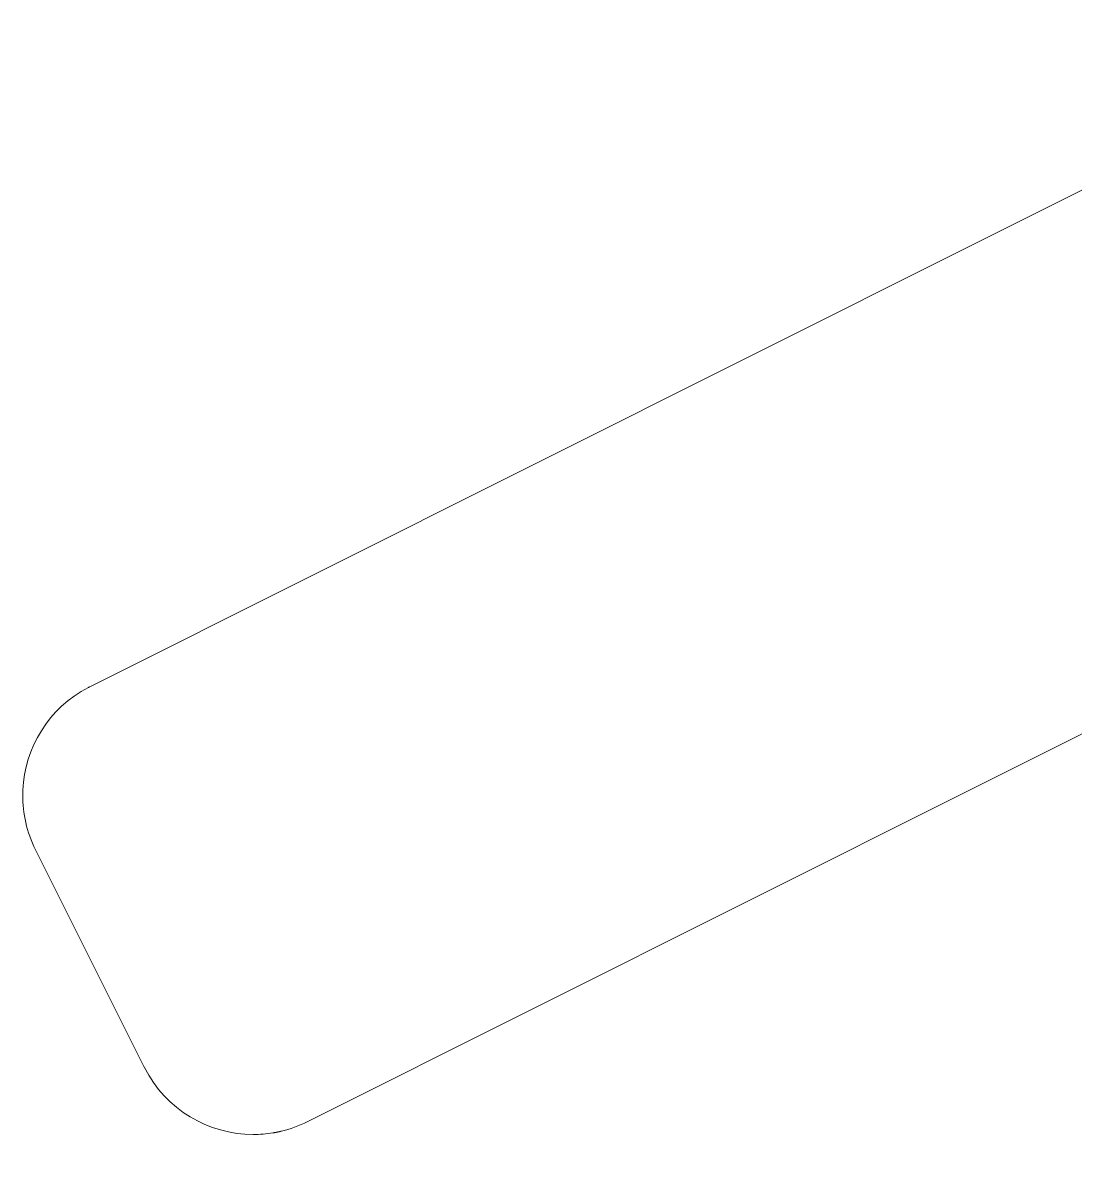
# Model space of a CAD drawing. Header units: inches. Extents: x 70 to 970, y -386 to 214.
# Drawn here: x 359.226 to 363.555, y 160.824 to 165.478 of the extents above; entities that cross this region are included whole.
import ezdxf

# ---------------------------------------------------------------- set-up
doc = ezdxf.new("R2010")
doc.units = ezdxf.units.IN
doc.header["$MEASUREMENT"] = 0

msp = doc.modelspace()

# ---------------------------------------------------------------- linework, layer by layer
at = {"color": 1, "lineweight": 0}
for points in [[(359.5028, 162.7468), (359.5028, 162.7468), (364.9571, 165.4781), (364.9571, 165.4781)], [(359.5028, 162.7468), (359.5028, 162.7468), (364.9571, 165.4781), (364.9571, 165.4781)], [(365.8516, 163.6891), (365.8516, 163.6891), (360.3984, 160.9585), (360.3984, 160.9585)], [(365.8516, 163.6891), (365.8516, 163.6891), (360.3984, 160.9585), (360.3984, 160.9585)], [(359.2272, 162.322), (359.235, 162.4952), (359.3328, 162.659), (359.4971, 162.7439)], [(359.2272, 162.322), (359.235, 162.4952), (359.3328, 162.659), (359.4971, 162.7439)], [(359.4971, 162.7439), (359.4973, 162.7441), (359.4975, 162.7442), (359.4978, 162.7442)], [(359.4971, 162.7439), (359.4973, 162.7441), (359.4975, 162.7442), (359.4978, 162.7442)], [(359.4978, 162.7444), (359.4982, 162.7444), (359.4985, 162.7448), (359.4985, 162.7448)], [(359.4978, 162.7444), (359.4982, 162.7444), (359.4985, 162.7448), (359.4985, 162.7448)], [(359.4978, 162.7442), (359.4978, 162.7442), (359.4978, 162.7444), (359.4978, 162.7444)], [(359.4978, 162.7442), (359.4978, 162.7442), (359.4978, 162.7444), (359.4978, 162.7444)], [(359.4985, 162.7448), (359.4988, 162.7448), (359.4992, 162.7451), (359.4992, 162.7451)], [(359.4985, 162.7448), (359.4988, 162.7448), (359.4992, 162.7451), (359.4992, 162.7451)], [(359.4992, 162.7451), (359.4995, 162.7451), (359.4999, 162.7454), (359.5001, 162.7454)], [(359.4992, 162.7451), (359.4995, 162.7451), (359.4999, 162.7454), (359.5001, 162.7454)], [(359.5001, 162.7454), (359.5001, 162.7454), (359.5004, 162.7458), (359.5007, 162.7458)], [(359.5001, 162.7454), (359.5001, 162.7454), (359.5004, 162.7458), (359.5007, 162.7458)], [(359.5007, 162.7458), (359.5011, 162.7463), (359.5014, 162.746), (359.5014, 162.7461)], [(359.5007, 162.7458), (359.5011, 162.7463), (359.5014, 162.746), (359.5014, 162.7461)], [(359.5014, 162.7461), (359.5019, 162.7467), (359.5019, 162.7467), (359.5021, 162.7465)], [(359.5014, 162.7461), (359.5019, 162.7467), (359.5019, 162.7467), (359.5021, 162.7465)], [(359.5021, 162.7465), (359.5023, 162.7467), (359.5023, 162.7467), (359.5023, 162.7467)], [(359.5021, 162.7465), (359.5023, 162.7467), (359.5023, 162.7467), (359.5023, 162.7467)], [(359.5023, 162.7467), (359.5025, 162.7467), (359.5026, 162.7468), (359.5028, 162.7468)], [(359.5023, 162.7467), (359.5025, 162.7467), (359.5026, 162.7468), (359.5028, 162.7468)], [(359.2792, 162.0768), (359.2432, 162.1491), (359.2263, 162.2261), (359.2267, 162.3017)], [(359.2792, 162.0768), (359.2432, 162.1491), (359.2263, 162.2261), (359.2267, 162.3017)], [(359.2267, 162.3103), (359.2267, 162.3105), (359.2267, 162.3107), (359.2267, 162.3109)], [(359.2267, 162.3103), (359.2267, 162.3105), (359.2267, 162.3107), (359.2267, 162.3109)], [(359.2267, 162.3095), (359.2267, 162.3098), (359.2267, 162.3103), (359.2267, 162.3103)], [(359.2267, 162.3095), (359.2267, 162.3098), (359.2267, 162.3103), (359.2267, 162.3103)], [(359.2267, 162.3088), (359.2267, 162.3091), (359.2267, 162.3095), (359.2267, 162.3095)], [(359.2267, 162.3088), (359.2267, 162.3091), (359.2267, 162.3095), (359.2267, 162.3095)], [(359.2267, 162.3086), (359.2267, 162.3086), (359.2267, 162.3088), (359.2267, 162.3088)], [(359.2267, 162.3086), (359.2267, 162.3086), (359.2267, 162.3088), (359.2267, 162.3088)], [(359.2267, 162.3071), (359.2267, 162.3071), (359.2267, 162.3072), (359.2267, 162.3072)], [(359.2267, 162.3071), (359.2267, 162.3071), (359.2267, 162.3072), (359.2267, 162.3072)], [(359.2267, 162.3064), (359.2267, 162.3064), (359.2267, 162.3067), (359.2267, 162.3071)], [(359.2267, 162.3064), (359.2267, 162.3064), (359.2267, 162.3067), (359.2267, 162.3071)], [(359.2267, 162.3057), (359.2267, 162.3059), (359.2267, 162.306), (359.2267, 162.3064)], [(359.2267, 162.3057), (359.2267, 162.3059), (359.2267, 162.306), (359.2267, 162.3064)], [(359.2267, 162.3055), (359.2267, 162.3055), (359.2267, 162.3057), (359.2267, 162.3057)], [(359.2267, 162.3055), (359.2267, 162.3055), (359.2267, 162.3057), (359.2267, 162.3057)], [(359.2267, 162.3048), (359.2267, 162.3048), (359.2267, 162.3052), (359.2267, 162.3055)], [(359.2267, 162.3048), (359.2267, 162.3048), (359.2267, 162.3052), (359.2267, 162.3055)], [(359.2267, 162.3041), (359.2267, 162.3043), (359.2267, 162.3046), (359.2267, 162.3048)], [(359.2267, 162.3041), (359.2267, 162.3043), (359.2267, 162.3046), (359.2267, 162.3048)], [(359.2267, 162.3033), (359.2267, 162.304), (359.2267, 162.3041), (359.2267, 162.3041)], [(359.2267, 162.3033), (359.2267, 162.304), (359.2267, 162.3041), (359.2267, 162.3041)], [(359.2267, 162.3026), (359.2267, 162.3028), (359.2267, 162.3031), (359.2267, 162.3033)], [(359.2267, 162.3026), (359.2267, 162.3028), (359.2267, 162.3031), (359.2267, 162.3033)], [(359.2267, 162.3017), (359.2267, 162.3021), (359.2267, 162.3022), (359.2267, 162.3026)], [(359.2267, 162.3017), (359.2267, 162.3021), (359.2267, 162.3022), (359.2267, 162.3026)], [(359.2269, 162.3169), (359.2269, 162.3171), (359.227, 162.3172), (359.227, 162.3174)], [(359.2269, 162.3169), (359.2269, 162.3171), (359.227, 162.3172), (359.227, 162.3174)], [(359.2269, 162.3167), (359.2269, 162.3167), (359.2269, 162.3169), (359.2269, 162.3169)], [(359.2269, 162.3167), (359.2269, 162.3167), (359.2269, 162.3169), (359.2269, 162.3169)], [(359.2269, 162.316), (359.2269, 162.3164), (359.2269, 162.3165), (359.2269, 162.3167)], [(359.2269, 162.316), (359.2269, 162.3164), (359.2269, 162.3165), (359.2269, 162.3167)], [(359.2269, 162.3153), (359.2269, 162.3157), (359.2269, 162.316), (359.2269, 162.316)], [(359.2269, 162.3153), (359.2269, 162.3157), (359.2269, 162.316), (359.2269, 162.316)], [(359.2269, 162.3152), (359.2269, 162.3152), (359.2269, 162.3153), (359.2269, 162.3153)], [(359.2269, 162.3152), (359.2269, 162.3152), (359.2269, 162.3153), (359.2269, 162.3153)], [(359.2269, 162.3145), (359.2269, 162.3145), (359.2269, 162.3148), (359.2269, 162.3152)], [(359.2269, 162.3145), (359.2269, 162.3145), (359.2269, 162.3148), (359.2269, 162.3152)], [(359.2269, 162.3138), (359.2269, 162.314), (359.2269, 162.3143), (359.2269, 162.3145)], [(359.2269, 162.3138), (359.2269, 162.314), (359.2269, 162.3143), (359.2269, 162.3145)], [(359.2269, 162.3136), (359.2269, 162.3136), (359.2269, 162.3138), (359.2269, 162.3138)], [(359.2269, 162.3136), (359.2269, 162.3136), (359.2269, 162.3138), (359.2269, 162.3138)], [(359.227, 162.3214), (359.2272, 162.3215), (359.2272, 162.3219), (359.2272, 162.322)], [(359.227, 162.3214), (359.2272, 162.3215), (359.2272, 162.3219), (359.2272, 162.322)], [(359.227, 162.3207), (359.227, 162.3208), (359.227, 162.321), (359.227, 162.3214)], [(359.227, 162.3207), (359.227, 162.3208), (359.227, 162.321), (359.227, 162.3214)], [(359.227, 162.3198), (359.227, 162.3202), (359.227, 162.3203), (359.227, 162.3207)], [(359.227, 162.3198), (359.227, 162.3202), (359.227, 162.3203), (359.227, 162.3207)], [(359.227, 162.3191), (359.227, 162.3193), (359.227, 162.3196), (359.227, 162.3198)], [(359.227, 162.3191), (359.227, 162.3193), (359.227, 162.3196), (359.227, 162.3198)], [(359.227, 162.3189), (359.227, 162.3189), (359.227, 162.3191), (359.227, 162.3191)], [(359.227, 162.3189), (359.227, 162.3189), (359.227, 162.3191), (359.227, 162.3191)], [(359.227, 162.3174), (359.227, 162.3174), (359.227, 162.3176), (359.227, 162.3176)], [(359.227, 162.3174), (359.227, 162.3174), (359.227, 162.3176), (359.227, 162.3176)], [(359.2796, 162.0761), (359.2796, 162.0762), (359.2794, 162.0766), (359.2792, 162.0768)], [(359.2796, 162.0761), (359.2796, 162.0762), (359.2794, 162.0766), (359.2792, 162.0768)], [(359.2797, 162.0759), (359.2797, 162.0759), (359.2796, 162.0759), (359.2796, 162.0761)], [(359.2797, 162.0759), (359.2797, 162.0759), (359.2796, 162.0759), (359.2796, 162.0761)], [(359.7267, 161.1828), (359.7267, 161.1828), (359.2797, 162.0759), (359.2797, 162.0759)], [(359.7267, 161.1828), (359.7267, 161.1828), (359.2797, 162.0759), (359.2797, 162.0759)], [(361.2503, 159.1484), (361.2503, 159.1484), (366.7024, 161.8785), (366.7024, 161.8785)], [(361.2503, 159.1484), (361.2503, 159.1484), (366.7024, 161.8785), (366.7024, 161.8785)], [(359.7274, 161.1815), (359.7271, 161.1821), (359.7269, 161.1824), (359.7267, 161.1828)], [(359.7274, 161.1815), (359.7271, 161.1821), (359.7269, 161.1824), (359.7267, 161.1828)], [(360.1748, 160.9054), (359.9915, 160.9054), (359.8149, 161.0065), (359.7274, 161.1815)], [(360.1748, 160.9054), (359.9915, 160.9054), (359.8149, 161.0065), (359.7274, 161.1815)], [(360.3984, 160.9585), (360.3629, 160.9407), (360.3265, 160.9276), (360.2895, 160.9189)], [(360.3984, 160.9585), (360.3629, 160.9407), (360.3265, 160.9276), (360.2895, 160.9189)], [(360.255, 160.912), (360.2283, 160.9075), (360.2015, 160.9054), (360.1748, 160.9054)], [(360.255, 160.912), (360.2283, 160.9075), (360.2015, 160.9054), (360.1748, 160.9054)], [(360.2552, 160.912), (360.2552, 160.912), (360.255, 160.912), (360.255, 160.912)], [(360.2552, 160.912), (360.2552, 160.912), (360.255, 160.912), (360.255, 160.912)], [(360.2557, 160.912), (360.2556, 160.912), (360.2554, 160.912), (360.2552, 160.912)], [(360.2557, 160.912), (360.2556, 160.912), (360.2554, 160.912), (360.2552, 160.912)], [(360.2568, 160.9121), (360.2568, 160.9121), (360.2564, 160.9116), (360.2557, 160.912)], [(360.2568, 160.9121), (360.2568, 160.9121), (360.2564, 160.9116), (360.2557, 160.912)], [(360.2569, 160.9121), (360.2569, 160.9121), (360.2568, 160.9121), (360.2568, 160.9121)], [(360.2569, 160.9121), (360.2569, 160.9121), (360.2568, 160.9121), (360.2568, 160.9121)], [(360.2578, 160.9123), (360.2578, 160.9123), (360.2573, 160.9125), (360.2569, 160.9121)], [(360.2578, 160.9123), (360.2578, 160.9123), (360.2573, 160.9125), (360.2569, 160.9121)], [(360.2588, 160.9125), (360.2585, 160.9125), (360.2581, 160.9123), (360.2578, 160.9123)], [(360.2588, 160.9125), (360.2585, 160.9125), (360.2581, 160.9123), (360.2578, 160.9123)], [(360.2597, 160.9127), (360.2592, 160.9128), (360.2588, 160.9125), (360.2588, 160.9125)], [(360.2597, 160.9127), (360.2592, 160.9128), (360.2588, 160.9125), (360.2588, 160.9125)], [(360.2606, 160.9128), (360.2604, 160.9128), (360.2599, 160.9125), (360.2597, 160.9127)], [(360.2606, 160.9128), (360.2604, 160.9128), (360.2599, 160.9125), (360.2597, 160.9127)], [(360.2607, 160.9128), (360.2607, 160.9128), (360.2606, 160.9128), (360.2606, 160.9128)], [(360.2607, 160.9128), (360.2607, 160.9128), (360.2606, 160.9128), (360.2606, 160.9128)], [(360.2614, 160.913), (360.2612, 160.913), (360.2611, 160.9128), (360.2607, 160.9128)], [(360.2614, 160.913), (360.2612, 160.913), (360.2611, 160.9128), (360.2607, 160.9128)], [(360.2635, 160.9133), (360.2635, 160.9132), (360.263, 160.9132), (360.2626, 160.9132)], [(360.2635, 160.9133), (360.2635, 160.9132), (360.263, 160.9132), (360.2626, 160.9132)], [(360.2659, 160.9139), (360.2657, 160.914), (360.2654, 160.9137), (360.265, 160.9137)], [(360.2659, 160.9139), (360.2657, 160.914), (360.2654, 160.9137), (360.265, 160.9137)], [(360.2668, 160.9139), (360.2664, 160.9139), (360.2662, 160.9139), (360.2659, 160.9139)], [(360.2668, 160.9139), (360.2664, 160.9139), (360.2662, 160.9139), (360.2659, 160.9139)], [(360.2676, 160.914), (360.2669, 160.914), (360.2668, 160.9139), (360.2668, 160.9139)], [(360.2676, 160.914), (360.2669, 160.914), (360.2668, 160.9139), (360.2668, 160.9139)], [(360.2678, 160.9142), (360.2678, 160.9142), (360.2676, 160.914), (360.2676, 160.914)], [(360.2678, 160.9142), (360.2678, 160.9142), (360.2676, 160.914), (360.2676, 160.914)], [(360.2685, 160.9142), (360.2683, 160.9142), (360.268, 160.9142), (360.2678, 160.9142)], [(360.2685, 160.9142), (360.2683, 160.9142), (360.268, 160.9142), (360.2678, 160.9142)], [(360.2687, 160.9144), (360.2687, 160.9144), (360.2685, 160.9142), (360.2685, 160.9142)], [(360.2687, 160.9144), (360.2687, 160.9144), (360.2685, 160.9142), (360.2685, 160.9142)], [(360.2693, 160.9144), (360.2692, 160.9144), (360.2688, 160.9144), (360.2687, 160.9144)], [(360.2693, 160.9144), (360.2692, 160.9144), (360.2688, 160.9144), (360.2687, 160.9144)], [(360.2702, 160.9146), (360.2699, 160.9146), (360.2693, 160.9146), (360.2693, 160.9144)], [(360.2702, 160.9146), (360.2699, 160.9146), (360.2693, 160.9146), (360.2693, 160.9144)], [(360.2711, 160.9147), (360.2709, 160.9147), (360.2711, 160.914), (360.2702, 160.9146)], [(360.2711, 160.9147), (360.2709, 160.9147), (360.2711, 160.914), (360.2702, 160.9146)], [(360.2712, 160.9147), (360.2712, 160.9147), (360.2711, 160.9147), (360.2711, 160.9147)], [(360.2712, 160.9147), (360.2712, 160.9147), (360.2711, 160.9147), (360.2711, 160.9147)], [(360.2738, 160.9154), (360.274, 160.9147), (360.2723, 160.9149), (360.2712, 160.9147)], [(360.2738, 160.9154), (360.274, 160.9147), (360.2723, 160.9149), (360.2712, 160.9147)], [(360.2749, 160.9156), (360.275, 160.9156), (360.2745, 160.9156), (360.2738, 160.9154)], [(360.2749, 160.9156), (360.275, 160.9156), (360.2745, 160.9156), (360.2738, 160.9154)], [(360.2755, 160.9158), (360.2754, 160.9156), (360.2752, 160.9156), (360.2749, 160.9156)], [(360.2755, 160.9158), (360.2754, 160.9156), (360.2752, 160.9156), (360.2749, 160.9156)], [(360.2757, 160.9158), (360.2757, 160.9158), (360.2755, 160.9158), (360.2755, 160.9158)], [(360.2757, 160.9158), (360.2757, 160.9158), (360.2755, 160.9158), (360.2755, 160.9158)], [(360.2764, 160.9159), (360.2762, 160.9158), (360.2759, 160.9158), (360.2757, 160.9158)], [(360.2764, 160.9159), (360.2762, 160.9158), (360.2759, 160.9158), (360.2757, 160.9158)], [(360.2773, 160.9161), (360.2769, 160.9159), (360.2768, 160.9159), (360.2764, 160.9159)], [(360.2773, 160.9161), (360.2769, 160.9159), (360.2768, 160.9159), (360.2764, 160.9159)], [(360.2781, 160.9163), (360.278, 160.9161), (360.2776, 160.9161), (360.2773, 160.9161)], [(360.2781, 160.9163), (360.278, 160.9161), (360.2776, 160.9161), (360.2773, 160.9161)], [(360.2783, 160.9163), (360.2783, 160.9163), (360.2781, 160.9163), (360.2781, 160.9163)], [(360.2783, 160.9163), (360.2783, 160.9163), (360.2781, 160.9163), (360.2781, 160.9163)], [(360.2793, 160.9164), (360.2793, 160.9164), (360.2786, 160.9163), (360.2783, 160.9163)], [(360.2793, 160.9164), (360.2793, 160.9164), (360.2786, 160.9163), (360.2783, 160.9163)], [(360.2816, 160.917), (360.2816, 160.9171), (360.2811, 160.917), (360.2807, 160.9168)], [(360.2816, 160.917), (360.2816, 160.9171), (360.2811, 160.917), (360.2807, 160.9168)], [(360.2842, 160.9175), (360.2838, 160.9177), (360.2838, 160.9171), (360.2831, 160.9173)], [(360.2842, 160.9175), (360.2838, 160.9177), (360.2838, 160.9171), (360.2831, 160.9173)], [(360.2843, 160.9177), (360.2843, 160.9177), (360.2842, 160.9175), (360.2842, 160.9175)], [(360.2843, 160.9177), (360.2843, 160.9177), (360.2842, 160.9175), (360.2842, 160.9175)], [(360.2852, 160.9178), (360.2854, 160.9178), (360.2847, 160.9175), (360.2843, 160.9177)], [(360.2852, 160.9178), (360.2854, 160.9178), (360.2847, 160.9175), (360.2843, 160.9177)], [(360.2859, 160.918), (360.2857, 160.9178), (360.2854, 160.9178), (360.2852, 160.9178)], [(360.2859, 160.918), (360.2857, 160.9178), (360.2854, 160.9178), (360.2852, 160.9178)], [(360.2861, 160.918), (360.2861, 160.918), (360.2859, 160.918), (360.2859, 160.918)], [(360.2861, 160.918), (360.2861, 160.918), (360.2859, 160.918), (360.2859, 160.918)], [(360.2867, 160.9182), (360.2866, 160.9182), (360.2862, 160.918), (360.2861, 160.918)], [(360.2867, 160.9182), (360.2866, 160.9182), (360.2862, 160.918), (360.2861, 160.918)], [(360.2869, 160.9182), (360.2869, 160.9182), (360.2867, 160.9182), (360.2867, 160.9182)], [(360.2869, 160.9182), (360.2869, 160.9182), (360.2867, 160.9182), (360.2867, 160.9182)], [(360.2876, 160.9183), (360.2874, 160.9183), (360.2871, 160.9182), (360.2869, 160.9182)], [(360.2876, 160.9183), (360.2874, 160.9183), (360.2871, 160.9182), (360.2869, 160.9182)], [(360.2878, 160.9183), (360.2878, 160.9183), (360.2876, 160.9183), (360.2876, 160.9183)], [(360.2878, 160.9183), (360.2878, 160.9183), (360.2876, 160.9183), (360.2876, 160.9183)], [(360.2886, 160.9185), (360.2886, 160.9185), (360.2885, 160.9187), (360.2878, 160.9183)], [(360.2886, 160.9185), (360.2886, 160.9185), (360.2885, 160.9187), (360.2878, 160.9183)], [(360.2895, 160.9189), (360.2897, 160.919), (360.2892, 160.9187), (360.2886, 160.9185)], [(360.2895, 160.9189), (360.2897, 160.919), (360.2892, 160.9187), (360.2886, 160.9185)]]:
    msp.add_open_spline(points, degree=3, dxfattribs=at)
for points, knots in [([(359.2267, 162.3109), (359.2265, 162.311), (359.2269, 162.311), (359.2269, 162.3115), (359.2269, 162.3119), (359.2269, 162.3121), (359.2269, 162.3124)], [28, 28, 28, 28, 29, 29, 29, 30, 30, 30, 30]), ([(359.2267, 162.3109), (359.2265, 162.311), (359.2269, 162.311), (359.2269, 162.3115), (359.2269, 162.3119), (359.2269, 162.3121), (359.2269, 162.3124)], [28, 28, 28, 28, 29, 29, 29, 30, 30, 30, 30]), ([(359.2267, 162.3072), (359.2267, 162.3076), (359.2267, 162.3078), (359.2267, 162.3081), (359.2267, 162.3083), (359.2267, 162.3084), (359.2267, 162.3086)], [22, 22, 22, 22, 23, 23, 23, 24, 24, 24, 24]), ([(359.2267, 162.3072), (359.2267, 162.3076), (359.2267, 162.3078), (359.2267, 162.3081), (359.2267, 162.3083), (359.2267, 162.3084), (359.2267, 162.3086)], [22, 22, 22, 22, 23, 23, 23, 24, 24, 24, 24]), ([(359.2269, 162.3124), (359.2269, 162.3124), (359.2269, 162.3127), (359.2269, 162.3131), (359.2269, 162.3133), (359.2269, 162.3134), (359.2269, 162.3136)], [30, 30, 30, 30, 31, 31, 31, 32, 32, 32, 32]), ([(359.2269, 162.3124), (359.2269, 162.3124), (359.2269, 162.3127), (359.2269, 162.3131), (359.2269, 162.3133), (359.2269, 162.3134), (359.2269, 162.3136)], [30, 30, 30, 30, 31, 31, 31, 32, 32, 32, 32]), ([(359.227, 162.3176), (359.227, 162.3179), (359.227, 162.3181), (359.227, 162.3184), (359.227, 162.3186), (359.227, 162.3188), (359.227, 162.3189)], [41, 41, 41, 41, 42, 42, 42, 43, 43, 43, 43]), ([(359.227, 162.3176), (359.227, 162.3179), (359.227, 162.3181), (359.227, 162.3184), (359.227, 162.3186), (359.227, 162.3188), (359.227, 162.3189)], [41, 41, 41, 41, 42, 42, 42, 43, 43, 43, 43]), ([(360.2626, 160.9132), (360.2626, 160.9132), (360.2621, 160.913), (360.2618, 160.913), (360.2616, 160.913), (360.2614, 160.913), (360.2614, 160.913)], [153, 153, 153, 153, 154, 154, 154, 155, 155, 155, 155]), ([(360.2626, 160.9132), (360.2626, 160.9132), (360.2621, 160.913), (360.2618, 160.913), (360.2616, 160.913), (360.2614, 160.913), (360.2614, 160.913)], [153, 153, 153, 153, 154, 154, 154, 155, 155, 155, 155]), ([(360.265, 160.9137), (360.2649, 160.9135), (360.2649, 160.9135), (360.2643, 160.9135), (360.2638, 160.9135), (360.2638, 160.9132), (360.2635, 160.9133)], [150, 150, 150, 150, 151, 151, 151, 152, 152, 152, 152]), ([(360.265, 160.9137), (360.2649, 160.9135), (360.2649, 160.9135), (360.2643, 160.9135), (360.2638, 160.9135), (360.2638, 160.9132), (360.2635, 160.9133)], [150, 150, 150, 150, 151, 151, 151, 152, 152, 152, 152]), ([(360.2807, 160.9168), (360.2805, 160.9166), (360.2805, 160.9166), (360.2799, 160.9166), (360.2797, 160.9166), (360.2795, 160.9164), (360.2793, 160.9164)], [127, 127, 127, 127, 128, 128, 128, 129, 129, 129, 129]), ([(360.2807, 160.9168), (360.2805, 160.9166), (360.2805, 160.9166), (360.2799, 160.9166), (360.2797, 160.9166), (360.2795, 160.9164), (360.2793, 160.9164)], [127, 127, 127, 127, 128, 128, 128, 129, 129, 129, 129]), ([(360.2831, 160.9173), (360.2828, 160.9171), (360.2824, 160.9171), (360.2823, 160.9171), (360.2821, 160.9171), (360.2819, 160.917), (360.2816, 160.917)], [124, 124, 124, 124, 125, 125, 125, 126, 126, 126, 126]), ([(360.2831, 160.9173), (360.2828, 160.9171), (360.2824, 160.9171), (360.2823, 160.9171), (360.2821, 160.9171), (360.2819, 160.917), (360.2816, 160.917)], [124, 124, 124, 124, 125, 125, 125, 126, 126, 126, 126])]:
    msp.add_open_spline(points, degree=3, knots=knots, dxfattribs=at)

doc.saveas('drawing.dxf')
